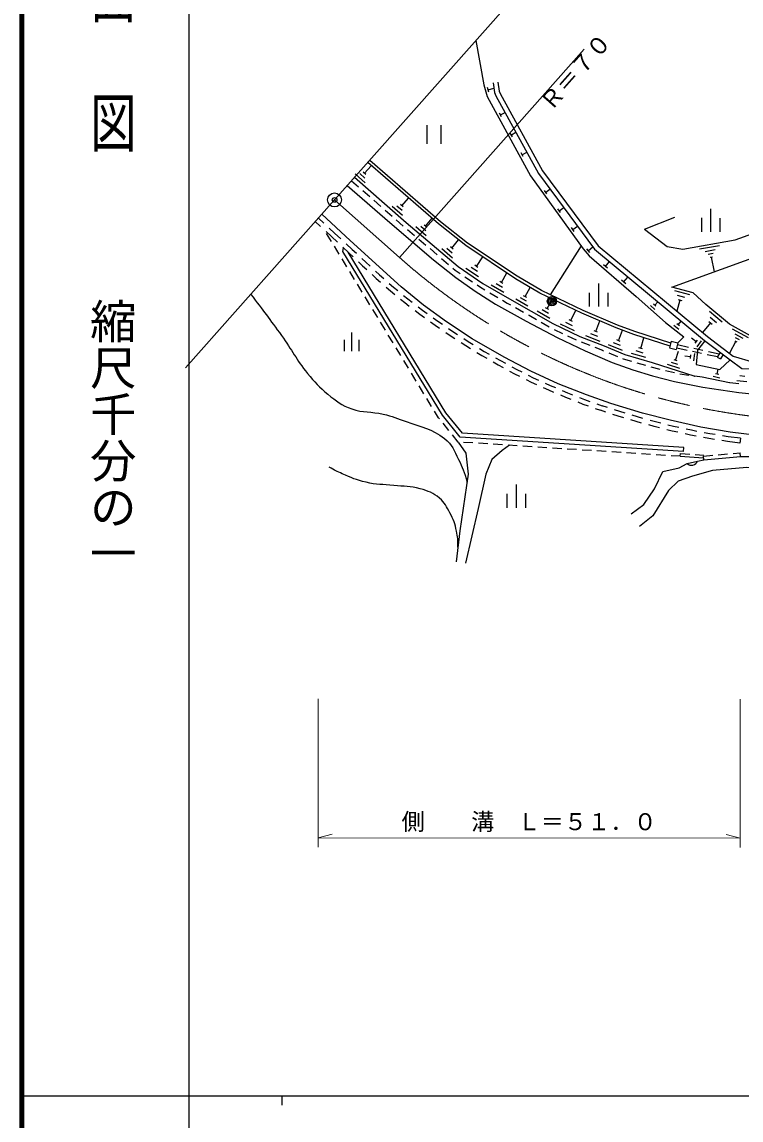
# Model space of a CAD drawing. Units: millimetres, scale not verified. Extents: x 40000 to 680000, y 20000 to 380000.
# Drawn here: x 40000 to 117506, y 202409 to 320764 of the extents above; entities that cross this region are included whole.
import ezdxf
from ezdxf.enums import TextEntityAlignment as Align

# ---------------------------------------------------------------- set-up
doc = ezdxf.new("R2010")
doc.units = ezdxf.units.MM
doc.header["$LTSCALE"] = 1000
doc.header["$PDMODE"] = 32
doc.header["$PDSIZE"] = 500
doc.linetypes.add('CHAIN', pattern=[18.5, 12, -1.5, 3.5, -1.5])
for name, color, linetype, lineweight in [('M-BGD', 7, 'Continuous', 25), ('M-BMK', 2, 'CHAIN', 13), ('M-BMK-OTRS', 5, 'Continuous', 25), ('M-BMK-SRVR', 3, 'Continuous', 25), ('M-STR-HTXT', 7, 'Continuous', 13), ('M-STR-STRC', 7, 'Continuous', 25), ('M-TTL', 2, 'Continuous', 140), ('M-TTL-BAND', 7, 'Continuous', 25)]:
    doc.layers.add(name, color=color, linetype=linetype, lineweight=lineweight)
doc.layers.add('M-OTRS', color=6, linetype='Continuous')
doc.styles.add('@ＭＳ ゴシック', font='')
doc.styles.add('ＭＳ Ｐゴシック', font='')
doc.styles.get('@ＭＳ ゴシック').set_extended_font_data('@MS Gothic')
doc.styles.get('ＭＳ Ｐゴシック').set_extended_font_data('MS PGothic')

msp = doc.modelspace()

# ---------------------------------------------------------------- linework, layer by layer
at = {"layer": 'M-BGD'}
for p, q in [((90320, 313204), (90179, 313691)), ((90249, 313448), (90859, 313625)), ((91680, 310550), (91464, 310946)), ((91572, 310748), (92066, 311018)), ((83641, 309627), (83640, 307627)), ((85141, 309626), (85140, 307626)), ((92856, 308399), (92639, 308795)), ((92747, 308597), (93243, 308868)), ((94032, 306246), (93815, 306643)), ((93924, 306444), (94420, 306716)), ((77000, 303418), (75899, 304380)), ((76965, 303934), (76415, 304414)), ((77068, 304329), (76793, 304569)), ((76930, 304449), (77651, 305275)), ((75525, 303645), (76278, 302987)), ((76730, 302592), (77483, 301934)), ((96587, 302244), (96321, 302612)), ((96454, 302428), (96913, 302760)), ((77935, 301540), (78688, 300882)), ((81006, 299908), (79893, 300887)), ((80973, 300431), (80416, 300921)), ((81078, 300832), (80800, 301077)), ((80939, 300954), (81674, 301789)), ((97906, 300420), (98390, 300770)), ((114231, 300635), (114230, 298135)), ((72540, 299094), (71964, 299630)), ((79139, 300486), (79890, 299825)), ((83492, 298758), (84197, 299602)), ((98046, 300226), (97766, 300614)), ((107110, 298417), (110358, 299738)), ((113230, 299636), (113230, 298136)), ((115230, 299634), (115230, 298134)), ((116877, 297296), (124007, 299831)), ((72191, 298709), (71619, 299241)), ((73702, 298012), (73126, 298548)), ((80340, 299429), (81091, 298768)), ((81551, 298383), (82318, 297742)), ((83584, 297726), (82459, 298666)), ((83538, 298242), (82976, 298712)), ((83632, 298641), (83351, 298876)), ((99519, 298188), (99224, 298595)), ((99372, 298391), (99881, 298760)), ((73348, 297631), (72776, 298164)), ((73358, 297106), (72839, 297960)), ((73348, 297631), (74003, 297022)), ((73702, 298012), (74358, 297402)), ((82778, 297357), (83546, 296715)), ((86317, 296400), (87066, 297268)), ((74189, 295738), (73670, 296593)), ((74589, 296477), (75244, 295867)), ((74601, 296023), (74667, 296408)), ((74943, 296857), (75599, 296247)), ((75599, 296247), (76046, 295827)), ((84005, 296329), (84762, 295676)), ((86396, 295322), (85239, 296320)), ((86357, 295861), (85778, 296360)), ((86462, 296275), (86172, 296525)), ((100275, 296629), (96943, 291363)), ((101211, 295929), (100888, 296319)), ((101050, 296124), (101537, 296527)), ((113045, 296298), (115175, 296683)), ((113642, 296039), (114707, 296232)), ((75020, 294371), (74500, 295226)), ((75244, 295867), (75691, 295447)), ((76274, 294899), (76721, 294478)), ((76629, 295279), (77076, 294858)), ((77076, 294858), (77515, 294453)), ((85216, 295284), (85973, 294630)), ((88975, 294421), (89664, 295441)), ((102900, 294420), (103342, 294931)), ((113972, 295732), (114505, 295829)), ((114170, 295401), (114436, 295449)), ((114303, 295425), (114592, 293827)), ((75851, 293004), (75331, 293858)), ((76721, 294478), (77164, 294069)), ((77752, 293527), (78195, 293118)), ((78103, 293910), (78543, 293505)), ((86427, 294238), (86708, 293996)), ((86708, 293996), (87229, 293644)), ((89196, 293282), (87836, 294200)), ((89086, 293851), (88405, 294311)), ((89145, 294306), (88805, 294536)), ((91670, 292687), (92272, 293708)), ((103104, 294243), (102696, 294597)), ((76681, 291636), (76162, 292491)), ((78195, 293118), (78652, 292719)), ((78543, 293505), (78994, 293110)), ((79596, 292584), (80048, 292190)), ((87727, 293308), (88556, 292749)), ((89053, 292413), (89418, 292167)), ((91951, 291605), (90589, 292406)), ((91811, 292146), (91130, 292547)), ((91841, 292587), (91500, 292787)), ((102143, 292579), (102142, 290079)), ((105071, 292544), (104632, 292923)), ((104852, 292734), (105325, 293282)), ((79255, 292192), (79711, 291793)), ((79711, 291793), (80182, 291406)), ((80048, 292190), (80512, 291807)), ((81130, 291299), (81595, 290917)), ((89418, 292167), (89900, 291883)), ((90417, 291579), (91279, 291072)), ((94404, 291074), (94075, 291258)), ((94240, 291166), (94792, 292153)), ((101142, 291580), (101142, 290080)), ((103142, 291579), (103142, 290079)), ((110325, 291809), (111935, 291383)), ((110621, 291300), (111426, 291087)), ((77512, 290269), (76993, 291124)), ((80800, 290897), (81271, 290510)), ((81271, 290510), (81752, 290139)), ((81595, 290917), (82070, 290551)), ((82704, 290063), (83178, 289698)), ((91796, 290767), (92302, 290470)), ((92302, 290470), (92663, 290268)), ((93187, 289975), (94059, 289487)), ((94530, 290141), (93214, 290876)), ((94385, 290654), (93727, 291021)), ((96602, 289864), (97193, 290888)), ((108227, 289771), (107729, 290213)), ((108324, 290130), (108075, 290352)), ((108200, 290241), (108531, 290614)), ((110917, 290791), (110598, 289584)), ((110716, 290844), (111118, 290738)), ((78343, 288902), (77824, 289756)), ((82386, 289651), (82868, 289281)), ((82868, 289281), (83375, 288916)), ((83178, 289698), (83679, 289337)), ((84329, 288870), (84830, 288509)), ((94583, 289194), (94654, 289155)), ((94654, 289155), (95450, 288696)), ((96891, 288788), (95526, 289575)), ((96747, 289326), (96064, 289720)), ((96773, 289766), (96432, 289963)), ((99156, 288578), (99687, 289695)), ((114104, 289587), (115482, 288437)), ((114161, 288955), (114850, 288380)), ((79174, 287534), (78655, 288389)), ((84024, 288448), (84531, 288084)), ((84531, 288084), (85016, 287751)), ((84830, 288509), (85310, 288180)), ((85970, 287727), (86450, 287398)), ((95970, 288396), (96836, 287896)), ((97371, 287627), (98275, 287198)), ((99548, 287479), (98058, 288187)), ((99352, 288029), (98607, 288382)), ((99343, 288489), (98970, 288666)), ((101853, 287397), (102300, 288539)), ((110798, 287619), (110254, 288045)), ((110875, 287998), (110603, 288211)), ((110739, 288104), (111058, 288512)), ((114218, 288323), (113356, 287291)), ((114046, 288467), (114390, 288180)), ((116555, 287679), (118274, 286744)), ((74716, 286493), (74715, 285293)), ((75516, 287293), (75515, 285293)), ((76316, 286492), (76315, 285292)), ((80005, 286167), (79485, 287021)), ((85676, 287298), (86161, 286965)), ((86161, 286965), (86659, 286643)), ((86450, 287398), (86942, 287079)), ((87614, 286644), (88106, 286325)), ((98817, 286941), (99720, 286512)), ((102316, 286338), (100793, 286933)), ((102085, 286867), (101323, 287165)), ((102043, 287323), (101662, 287471)), ((104474, 286335), (104101, 286487)), ((104288, 286411), (104745, 287529)), ((106695, 285579), (107034, 286735)), ((112648, 286313), (112163, 286678)), ((112770, 286474), (112526, 286151)), ((116829, 287159), (117688, 286692)), ((116888, 286756), (117317, 286522)), ((80836, 284799), (80316, 285654)), ((87330, 286208), (87828, 285885)), ((87828, 285885), (88357, 285559)), ((88106, 286325), (88629, 286002)), ((89310, 285582), (89832, 285260)), ((89832, 285260), (90357, 284962)), ((100272, 286278), (101204, 285914)), ((101762, 285695), (102574, 285378)), ((102574, 285378), (102693, 285329)), ((104728, 285361), (103237, 285971)), ((104508, 285886), (103762, 286191)), ((106967, 285081), (106197, 285307)), ((106888, 285523), (106503, 285636)), ((109991, 286351), (109811, 285643)), ((109811, 285643), (110530, 285461)), ((109991, 286351), (110709, 286169)), ((110453, 284292), (110770, 285277)), ((110709, 286169), (110530, 285461)), ((110577, 285645), (111695, 285402)), ((110657, 285986), (111832, 285730)), ((112281, 285274), (113258, 285062)), ((112419, 285602), (113396, 285390)), ((113215, 286392), (112728, 285746)), ((113982, 285262), (115158, 285006)), ((116947, 286352), (116245, 285063)), ((116839, 286411), (117054, 286294)), ((81666, 283432), (81147, 284287)), ((89038, 285139), (89567, 284812)), ((89567, 284812), (90098, 284511)), ((90793, 284116), (91324, 283814)), ((91052, 284567), (91577, 284269)), ((91577, 284269), (92101, 283982)), ((103248, 285102), (104174, 284723)), ((104729, 284496), (104812, 284461)), ((104812, 284461), (105685, 284205)), ((107239, 284583), (105699, 285035)), ((110676, 283859), (110020, 284070)), ((110618, 284240), (110289, 284345)), ((112049, 284678), (111464, 284743)), ((112071, 284873), (112028, 284483)), ((112483, 285025), (112396, 284244)), ((113844, 284934), (114962, 284691)), ((115249, 285153), (114937, 284651)), ((114937, 284651), (115278, 284440)), ((115569, 284911), (115278, 284440)), ((82497, 282065), (81978, 282919)), ((91324, 283814), (91854, 283524)), ((92556, 283140), (93086, 282850)), ((92803, 283598), (93327, 283311)), ((93327, 283311), (93863, 283044)), ((106261, 284037), (107221, 283755)), ((107797, 283587), (108769, 283351)), ((109352, 283210), (110324, 282975)), ((110899, 283425), (109586, 283847)), ((114926, 282811), (115037, 283337)), ((93086, 282850), (93631, 282579)), ((94347, 282222), (94893, 281950)), ((94579, 282687), (95116, 282420)), ((94893, 281950), (95451, 281698)), ((95116, 282420), (95667, 282170)), ((96396, 281841), (96947, 281592)), ((110907, 282835), (111896, 282685)), ((112489, 282595), (112510, 282592)), ((115202, 282386), (114501, 282534)), ((115101, 282774), (114750, 282848)), ((117279, 281766), (116283, 281853)), ((118141, 281993), (117057, 282087)), ((117917, 282558), (117375, 282605)), ((83328, 280697), (82809, 281552)), ((96180, 281368), (96738, 281116)), ((96738, 281116), (97296, 280876)), ((96947, 281592), (97499, 281355)), ((98031, 280561), (98589, 280322)), ((98235, 281040), (98787, 280803)), ((98787, 280803), (99346, 280584)), ((84159, 279330), (83640, 280185)), ((98589, 280322), (99156, 280100)), ((99901, 279808), (100468, 279586)), ((100091, 280292), (100650, 280073)), ((100468, 279586), (101035, 279383)), ((100650, 280073), (101214, 279871)), ((101967, 279602), (102530, 279401)), ((103102, 279212), (102530, 279401)), ((84909, 278095), (84470, 278817)), ((101788, 279114), (102355, 278911)), ((102941, 278717), (102367, 278907)), ((104275, 278276), (103701, 278466)), ((104432, 278771), (103861, 278960)), ((104855, 278099), (104275, 278276)), ((105005, 278597), (104432, 278771)), ((106344, 278191), (105771, 278365)), ((106924, 278034), (106344, 278191)), ((85007, 277975), (84909, 278095)), ((86013, 276731), (85384, 277508)), ((106200, 277691), (105620, 277867)), ((106787, 277532), (106200, 277691)), ((108145, 277165), (107559, 277324)), ((108278, 277668), (107697, 277825)), ((108729, 277016), (108145, 277165)), ((108855, 277521), (108278, 277668)), ((110208, 277175), (109630, 277322)), ((110797, 277048), (110208, 277175)), ((87020, 275487), (86391, 276265)), ((111311, 274457), (87245, 276004)), ((110089, 276668), (109504, 276818)), ((110685, 276540), (110089, 276668)), ((112064, 276242), (111467, 276371)), ((112167, 276752), (111579, 276879)), ((112661, 276129), (112064, 276242)), ((112758, 276640), (112167, 276752)), ((114045, 275868), (113447, 275981)), ((114135, 276380), (113544, 276492)), ((114646, 275770), (114045, 275868)), ((114729, 276283), (114135, 276380)), ((116112, 276058), (115518, 276154)), ((117434, 275890), (116112, 276058)), ((117434, 275890), (117369, 275374)), ((88603, 275385), (87605, 275450)), ((90200, 275283), (89202, 275347)), ((91797, 275180), (90799, 275244)), ((93393, 275077), (92395, 275142)), ((94990, 274975), (93992, 275039)), ((96587, 274872), (95589, 274936)), ((98183, 274769), (97186, 274834)), ((99780, 274667), (98782, 274731)), ((101377, 274564), (100379, 274628)), ((111311, 274457), (111340, 274896)), ((116038, 275543), (115436, 275641)), ((117369, 275374), (116038, 275543)), ((102974, 274461), (101976, 274526)), ((104570, 274359), (103572, 274423)), ((106167, 274256), (105169, 274320)), ((107764, 274153), (106766, 274218)), ((109360, 274051), (108362, 274115)), ((110957, 273948), (109959, 274012)), ((110957, 273948), (110977, 274247)), ((110957, 273948), (113474, 273781)), ((110977, 274247), (111975, 274181)), ((112573, 274142), (113494, 274081)), ((113457, 273968), (114453, 274059)), ((113494, 273570), (113457, 273968)), ((113494, 273570), (117442, 273929)), ((115051, 274113), (116047, 274204)), ((116644, 274258), (117406, 274328)), ((117442, 273929), (117406, 274328)), ((117442, 273929), (118773, 273912)), ((92268, 269900), (92268, 268400)), ((93269, 270899), (93268, 268399)), ((94268, 269899), (94268, 268399))]:
    msp.add_line(p, q, dxfattribs=at)
for points in [[(88938, 318767), (89779, 313993), (90144, 312735), (94824, 304171), (100500, 296319), (101137, 295547), (106207, 291166), (109351, 288370), (111330, 286821), (110709, 286169)], [(90778, 314191), (90924, 313166), (91087, 312807), (95662, 304447), (101721, 296280), (113550, 286439), (116336, 284330)], [(91303, 314266), (91438, 313316), (91561, 313044), (96109, 304733), (102109, 296646), (113880, 286854), (116656, 284752)], [(109858, 285829), (105950, 287082), (104053, 287785), (100358, 289374), (95835, 291538), (93202, 293090), (87827, 296662), (84905, 298989), (77266, 305608)], [(109937, 286139), (106055, 287385), (104172, 288083), (100491, 289665), (95985, 291821), (93372, 293361), (88015, 296921), (85109, 299235), (77479, 305848)], [(75857, 304019), (79076, 301207), (81427, 299138), (84231, 296794), (87012, 294394), (89685, 292590), (92551, 290904), (94901, 289590), (97217, 288254), (100132, 286870), (102760, 285842), (104978, 284934), (107917, 284072), (112510, 282592)], [(107110, 298417), (109551, 296574), (111236, 296276), (116877, 297296)], [(128218, 283040), (126742, 283902), (122830, 284231), (120989, 284968), (118866, 286763), (116249, 288187), (113722, 290297), (112356, 291582), (110057, 292190), (125707, 297841)], [(87245, 276004), (85319, 278383), (74601, 296023)], [(111340, 274896), (87466, 276431), (85680, 278637), (75167, 295939)], [(113599, 286403), (112824, 285374), (112652, 283828), (115226, 283298), (116336, 284330)], [(116336, 284330), (117596, 283395), (118800, 283390)], [(116656, 284752), (118839, 284101), (118870, 284023), (122337, 282813), (126702, 282889), (128218, 283040)], [(116273, 281854), (113306, 282480), (112510, 282592)], [(87020, 275487), (87832, 274292), (88108, 272025), (87183, 265907), (86800, 262562)], [(92547, 275132), (91770, 274559), (90643, 273617), (89996, 272016), (89158, 268330), (87809, 262435)], [(110851, 272702), (111685, 273167), (112812, 273431), (113494, 273570)], [(105656, 267758), (107030, 268745), (108176, 270450), (109081, 272312), (110851, 272702)], [(135087, 264370), (133922, 266365), (133128, 267812), (131442, 269436), (129747, 270475), (127491, 270700), (125140, 271732), (122059, 272329), (118140, 272753), (114430, 272420), (112273, 271794), (110734, 271254), (109675, 270254), (107991, 267519), (106564, 266400)]]:
    msp.add_lwpolyline(points, dxfattribs=at)
for radius in [500, 360, 200, 60]:
    msp.add_circle((97127, 290663), radius, dxfattribs=at)
msp.add_arc((112156, 273696), 708, 228.3737, 337.98283, dxfattribs=at)
for points, knots in [([(64666, 291402), (64666, 291401), (64667, 291401), (64667, 291400), (65992, 289689), (66709, 288710), (67974, 286955), (69105, 285387), (69568, 284383), (70788, 282885), (71563, 281933), (72027, 281407), (72977, 280631), (73887, 279888), (74435, 279454), (75542, 279064), (76805, 278620), (77617, 278799), (78922, 278499), (79924, 278268), (80460, 278040), (81425, 277684), (83078, 277073), (84163, 276948), (85554, 275866), (86389, 275217), (86572, 274554), (87055, 273612), (87521, 272703), (87644, 272312), (87992, 271171)], [0, 0, 0, 0, 1, 1, 1, 2, 2, 2, 3, 3, 3, 4, 4, 4, 5, 5, 5, 6, 6, 6, 7, 7, 7, 8, 8, 8, 9, 9, 9, 10, 10, 10, 10]), ([(86983, 264161), (86986, 264941), (86974, 265225), (86842, 265889), (86684, 266689), (86515, 267133), (86126, 267849), (85763, 268517), (85578, 268941), (85004, 269440), (84323, 270033), (83788, 270185), (82925, 270451), (81850, 270782), (81184, 270668), (80068, 270801), (78904, 270940), (78223, 270861), (77086, 271146), (76050, 271405), (75484, 271625), (74513, 272070), (73949, 272329), (73747, 272425), (73096, 272788)], [0, 0, 0, 0, 1, 1, 1, 2, 2, 2, 3, 3, 3, 4, 4, 4, 5, 5, 5, 6, 6, 6, 7, 7, 7, 8, 8, 8, 8])]:
    msp.add_open_spline(points, degree=3, knots=knots, dxfattribs=at)
at = {"layer": 'M-BMK'}
msp.add_line((80678, 295388), (73695, 301582), dxfattribs=at)
msp.add_arc((127128, 347755), 70000, 228.4271, 268.63904, dxfattribs=at)
at = {"layer": 'M-BMK-OTRS'}
for p, q in [((73695, 301582), (93602, 324025)), ((57638, 283479), (73695, 301582))]:
    msp.add_line(p, q, dxfattribs=at)
at = {"layer": 'M-BMK-SRVR'}
msp.add_circle((73695, 301582), 750, dxfattribs=at)
at = {"layer": 'M-OTRS'}
msp.add_point((73695, 301582), dxfattribs=at)
at = {"layer": 'M-STR-HTXT'}
for p, q in [((80678, 295388), (100586, 317831)), ((71923, 231816), (71933, 247816)), ((117408, 231788), (117417, 247788)), ((71924, 232816), (73424, 233215)), ((117408, 232788), (115908, 233189)), ((71924, 232816), (117408, 232788))]:
    msp.add_line(p, q, dxfattribs=at)
at = {"layer": 'M-STR-STRC'}
msp.add_line((72319, 300030), (75374, 297222), dxfattribs=at)
for points in [[(75069, 303130), (79660, 299147), (84372, 295117), (86779, 293219), (88865, 291764), (91052, 290358), (94350, 288512), (97692, 286771), (100698, 285303), (103616, 284077), (105844, 283279), (107964, 282636), (110324, 282027), (113386, 281398), (117285, 280831), (121835, 280348), (126893, 279955), (133200, 279643), (143019, 279370), (178865, 278495)], [(186426, 274343), (125906, 275742), (122906, 275866), (119571, 276150), (116330, 276557), (113182, 277104), (109878, 277831), (106880, 278608), (103477, 279658), (100837, 280574), (97799, 281778), (94851, 283139), (91972, 284637), (88538, 286618), (85760, 288427), (83297, 290223), (80872, 292204), (75374, 297222)]]:
    msp.add_lwpolyline(points, dxfattribs=at)
at = {"layer": 'M-TTL'}
msp.add_line((40000, 380000), (40000, 20000), dxfattribs=at)
at = {"layer": 'M-TTL-BAND'}
for p, q in [((58000, 370000), (58000, 20000)), ((40000, 205000), (579000, 205000)), ((68000, 205000), (68000, 204000))]:
    msp.add_line(p, q, dxfattribs=at)

# ---------------------------------------------------------------- texts
at = {"layer": 'M-STR-HTXT', "style": 'ＭＳ Ｐゴシック'}
msp.add_text('Ｒ＝７０', height=1833, rotation=48.427, dxfattribs=at).set_placement((95647, 312264), align=Align.TOP_LEFT)
msp.add_text('側\u3000\u3000溝\u3000Ｌ＝５１．０', height=1833, rotation=359.965, dxfattribs=at).set_placement((94666, 233102), align=Align.BOTTOM_CENTER)
at = {"layer": 'M-TTL-BAND', "style": '@ＭＳ ゴシック', "width": 1.4}
msp.add_text('平  面  図', height=3666, rotation=270, dxfattribs=at).set_placement((49777, 306475), align=Align.MIDDLE_RIGHT)
at = {"layer": 'M-TTL-BAND', "style": '@ＭＳ ゴシック'}
msp.add_text('縮尺千分の一', height=3666, rotation=270, dxfattribs=at).set_placement((49777, 261030), align=Align.MIDDLE_RIGHT)

doc.saveas('drawing.dxf')
